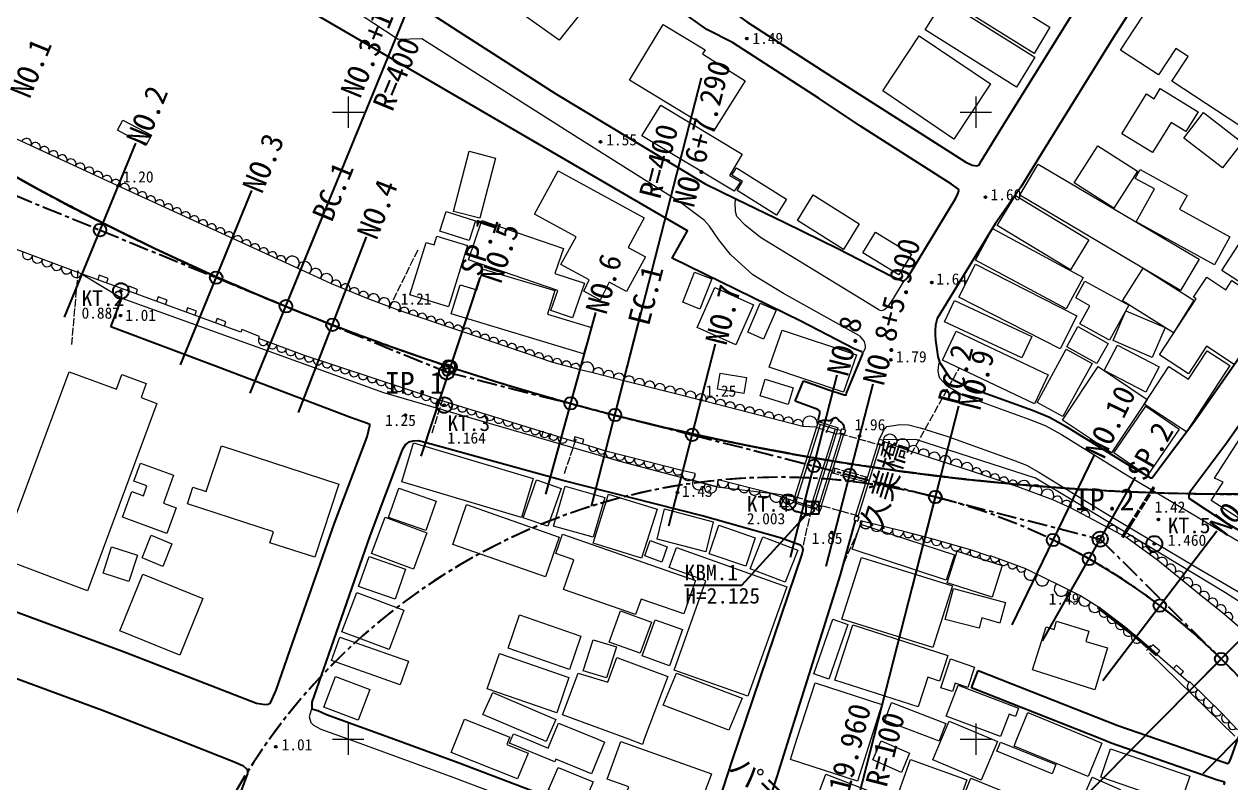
# Model space of a CAD drawing. Header units: metres. Extents: x -18 to 909, y -213 to 1219.
# Drawn here: x 188.3 to 380.6, y 373 to 494 of the extents above; entities that cross this region are included whole.
import ezdxf
from ezdxf.enums import TextEntityAlignment as Align

# ---------------------------------------------------------------- set-up
doc = ezdxf.new("R2010")
doc.units = ezdxf.units.M
doc.linetypes.add('CENTER', pattern=[5.08, 3.175, -0.635, 0.635, -0.635])
doc.linetypes.add('DASHED', pattern=[1.524, 1.27, -0.254])
for name, color, linetype in [('D-STR', 7, 'Continuous'), ('D-STR-HTXT', 7, 'Continuous'), ('S-SUV', 7, 'Continuous'), ('S-SUV-BMK', 7, 'Continuous'), ('S-SUV-CELN', 7, 'Continuous'), ('S-SUV-HICN', 7, 'Continuous'), ('S-SUV-HTXT', 7, 'Continuous'), ('S-SUV-SRVR', 7, 'Continuous'), ('S-SUV-STR', 7, 'Continuous'), ('S-SUV-TTL', 7, 'Continuous'), ('V-nasSTD', 7, 'Continuous')]:
    doc.layers.add(name, color=color, linetype=linetype)
doc.styles.add('JP', font='msgothic.ttc')

msp = doc.modelspace()

# ---------------------------------------------------------------- hatches: boundary and pattern name
at = {"layer": 'V-nasSTD', "true_color": 0xff0000, "transparency": 33554521}
msp.add_hatch(color=7, dxfattribs=at).paths.add_polyline_path([(368.82, 393.54), (368.69, 393.39), (368.69, 393.39), (365.43, 396.21), (365.43, 396.21), (359.43, 400.9), (359.43, 400.9), (359.55, 401.06), (359.55, 401.06), (365.56, 396.36), (365.56, 396.36), (368.82, 393.54)])

# ---------------------------------------------------------------- linework, layer by layer
at = {"layer": 'D-STR', "lineweight": 25, "true_color": 0xff0000}
for points in [[(359.43, 400.9), (359.55, 401.06)], [(359.43, 400.9), (365.43, 396.21), (368.69, 393.39)], [(359.46, 400.94), (365.46, 396.25), (368.72, 393.43)], [(359.55, 401.06), (365.56, 396.36), (368.82, 393.54)], [(368.69, 393.39), (368.82, 393.54)]]:
    msp.add_lwpolyline(points, dxfattribs=at)
at = {"layer": 'S-SUV', "lineweight": 25, "true_color": 0xffffff}
for p, q in [((230.06, 449.04), (251.76, 502.02)), ((282.5, 431.69), (296.26, 485.46)), ((333.52, 418.63), (319.33, 363.17)), ((379.1, 392.8), (337.58, 350.88))]:
    msp.add_line(p, q, dxfattribs=at)
at = {"layer": 'S-SUV', "linetype": 'DASHED', "lineweight": 13, "true_color": 0x0000ff}
for p, q in [((246.52, 448.7), (251.11, 458.05)), ((196.92, 454.73), (195.89, 442.93)), ((329.68, 425.43), (337.4, 439.23)), ((255.08, 434.37), (253.24, 428.58)), ((316.15, 428.94), (317.52, 431.51)), ((271.05, 429.13), (270.76, 428.17)), ((272.26, 428.74), (271.97, 427.78)), ((276.27, 427.84), (274.34, 422.17)), ((364.46, 414.21), (368.3, 420.29)), ((364.59, 414.13), (368.43, 420.2)), ((364.72, 414.05), (368.55, 420.12)), ((314.14, 418.14), (312.37, 410.57)), ((321.93, 414.84), (318.93, 408.04)), ((363.38, 412.21), (364.59, 414.13))]:
    msp.add_line(p, q, dxfattribs=at)
at = {"layer": 'S-SUV', "lineweight": 13, "true_color": 0x0000ff}
for p, q in [((196.92, 454.73), (196.85, 454.54)), ((196.92, 454.73), (196.95, 454.53)), ((246.52, 448.7), (246.56, 448.9)), ((246.52, 448.7), (246.65, 448.86)), ((255.08, 434.37), (254.97, 434.19)), ((255.08, 434.37), (255.06, 434.16)), ((271.05, 429.13), (270.95, 428.95)), ((271.05, 429.13), (271.04, 428.92)), ((316.15, 428.94), (316.2, 429.14)), ((316.15, 428.94), (316.29, 429.09)), ((272.26, 428.74), (272.15, 428.56)), ((272.26, 428.74), (272.25, 428.53)), ((276.27, 427.84), (276.16, 427.66)), ((276.27, 427.84), (276.25, 427.63)), ((329.68, 425.43), (329.74, 425.63)), ((329.68, 425.43), (329.82, 425.58)), ((314.14, 418.14), (314.04, 417.95)), ((314.14, 418.14), (314.14, 417.93)), ((321.93, 414.84), (321.8, 414.68)), ((321.93, 414.84), (321.89, 414.64)), ((363.26, 412.29), (364.46, 414.21)), ((363.51, 412.13), (364.72, 414.05)), ((363.38, 412.21), (363.45, 412.41)), ((363.38, 412.21), (363.53, 412.35)), ((367.87, 394.88), (367.21, 394.13)), ((367.87, 394.88), (367.7, 394.76)), ((367.87, 394.88), (367.77, 394.7))]:
    msp.add_line(p, q, dxfattribs=at)
at = {"layer": 'S-SUV', "lineweight": 13, "true_color": 0xffffff}
for p, q in [((200.32, 453.97), (200.06, 453.26)), ((201.73, 453.45), (200.32, 453.97)), ((201.47, 452.74), (201.73, 453.45)), ((205.02, 452.24), (204.76, 451.54)), ((206.42, 451.73), (205.02, 452.24)), ((206.17, 451.02), (206.42, 451.73)), ((209.71, 450.52), (209.45, 449.82)), ((211.12, 450), (209.71, 450.52)), ((210.86, 449.3), (211.12, 450)), ((214.4, 448.8), (214.14, 448.09)), ((215.81, 448.28), (214.4, 448.8)), ((215.55, 447.58), (215.81, 448.28)), ((219.1, 447.08), (218.84, 446.37)), ((220.51, 446.56), (219.1, 447.08)), ((220.25, 445.85), (220.51, 446.56)), ((310.91, 417.81), (314.94, 430.64)), ((313.76, 417.17), (317.62, 429.48)), ((314.07, 416.81), (318.09, 429.65)), ((314.94, 430.64), (318.09, 429.65)), ((318.41, 428.82), (318.63, 429.49)), ((319.27, 429.28), (318.63, 429.49)), ((319.05, 428.62), (319.27, 429.28)), ((278.35, 426.76), (274.89, 427.77)), ((276.11, 428.2), (275.9, 427.48)), ((277.55, 427.77), (276.11, 428.2)), ((277.34, 427.05), (277.55, 427.77)), ((314.97, 417.22), (318.58, 428.77)), ((315.35, 417.1), (318.96, 428.65)), ((317.82, 428.69), (318.3, 428.75)), ((319.05, 428.62), (318.41, 428.82)), ((320.85, 415.62), (324.45, 427.13)), ((321.23, 415.49), (324.83, 427.01)), ((324.62, 427.81), (324.41, 427.14)), ((325.07, 426.94), (324.41, 427.14)), ((325.28, 427.61), (324.62, 427.81)), ((325.07, 426.94), (325.28, 427.61)), ((310.91, 417.81), (314.07, 416.81)), ((314.76, 417.29), (314.54, 416.63)), ((314.54, 416.63), (315.22, 416.4)), ((314.76, 417.29), (315.44, 417.07)), ((315.22, 416.4), (315.44, 417.07)), ((320.79, 415.64), (320.56, 414.97)), ((320.79, 415.64), (321.41, 415.43)), ((321.18, 414.77), (321.41, 415.43)), ((355.14, 416.92), (364.06, 412.15)), ((320.56, 414.97), (321.18, 414.77)), ((368.2, 395.08), (367.7, 394.51)), ((369.33, 394.09), (368.2, 395.08)), ((368.84, 393.53), (369.33, 394.09)), ((371.97, 391.79), (371.47, 391.23)), ((373.1, 390.81), (371.97, 391.79)), ((372.61, 390.24), (373.1, 390.81)), ((379.19, 384.14), (374.09, 389.14)), ((381.69, 381.52), (379.19, 384.14))]:
    msp.add_line(p, q, dxfattribs=at)
at = {"layer": 'S-SUV', "linetype": 'CENTER', "lineweight": 25, "true_color": 0xffffff}
for p, q in [((230.06, 449.04), (255.68, 438.55)), ((255.68, 438.55), (282.5, 431.69)), ((333.52, 418.63), (359.82, 411.9)), ((359.82, 411.9), (379.1, 392.8))]:
    msp.add_line(p, q, dxfattribs=at)
at = {"layer": 'S-SUV', "linetype": 'DASHED', "lineweight": 13, "true_color": 0xffffff}
for p, q in [((322.81, 421.74), (317.24, 423.25)), ((322.6, 420.97), (317.03, 422.48)), ((321.25, 415.62), (314.7, 417.4))]:
    msp.add_line(p, q, dxfattribs=at)
at = {"layer": 'S-SUV', "lineweight": 13, "true_color": 0xffffff}
for points in [[(321.45, 444.31), (309.37, 451.09), (304.45, 454.05), (300.91, 457.27), (299.05, 459.65), (297.57, 461.79), (296.73, 462.75), (295.72, 463.51), (292.94, 465.58), (276.59, 475.87), (251.74, 491.7), (247.97, 491.58), (242.04, 495.46), (240.55, 498.62), (216.96, 510.84), (210.12, 514.42), (188.18, 527.11)], [(169.29, 483.99), (173.91, 481.82), (185.15, 476.62), (205.06, 467.45), (229.97, 456.01), (233.83, 454.27), (237.28, 452.67), (243.13, 450.28), (248.19, 448.35), (258.18, 445.02), (272.52, 440.11), (276.93, 438.95), (278.96, 438.48), (283.9, 437.18), (296.99, 433.93), (312.43, 429.91), (314.65, 429.81)], [(324.55, 448.48), (305.67, 459.99), (303.25, 461.95), (301.94, 463.34), (301.73, 464.17), (301.67, 465.6), (301.75, 466.18)], [(197.46, 454.22), (183.51, 459.44), (182.36, 459.72), (167.47, 465.31)], [(225.72, 443.87), (225.85, 444.22), (223.01, 445.31), (222.86, 444.9), (197.46, 454.22)], [(197.46, 454.22), (203.92, 450.35), (245.61, 435.28), (283.29, 424.35), (294.98, 421.26), (298.71, 420.22), (307.28, 419.23), (310.98, 418.04)], [(324.55, 448.48), (324.91, 448.34), (325.35, 448.46), (326.05, 449.02), (326.87, 450.25), (328.57, 453.11)], [(321.45, 444.31), (321.97, 443.76), (322.23, 443.43), (322.38, 442.65), (322.38, 442.29), (321.98, 441.6)], [(274.89, 427.77), (254.57, 434.09), (233.04, 441.17), (225.72, 443.87)], [(334.24, 440.1), (334.04, 439.75), (333.94, 438.79), (334.05, 438.12), (334.24, 437.61), (335.26, 436.48), (337.92, 434.87)], [(337.92, 434.87), (348.47, 431.05), (351.08, 430.02), (353.63, 428.58), (364.04, 422.16), (378.94, 413.31), (388.04, 408.03), (404.37, 397.86), (413.76, 392.33), (431.22, 381.79), (434.21, 380)], [(311.37, 417.92), (315.23, 430.23)], [(314.85, 430.35), (318, 429.36)], [(318.02, 429.38), (318.51, 429.29)], [(324.62, 427.81), (325.06, 428.71), (325.27, 429.21), (325.83, 429.85), (326.92, 430.01), (327.88, 430.18), (329.28, 430.12), (331.13, 429.67), (335.54, 428.29)], [(325.24, 427.55), (329.17, 426.1), (332.49, 424.96), (339.4, 422.74), (346.64, 420.29), (352.24, 418.24), (355.14, 416.92)], [(386.56, 394.21), (383.63, 400.88), (379.78, 403.37), (364.47, 412.6), (355.71, 417.91), (349.49, 421.64), (330.42, 427.77), (325.3, 427.75)], [(335.54, 428.29), (345.99, 424.5), (348.06, 423.68), (350.06, 422.56), (360.39, 416.19), (375.37, 407.29), (384.53, 401.97)], [(295.29, 422.37), (293.34, 422.78), (281.02, 425.93), (278.35, 426.76)], [(298.92, 421.35), (298.74, 420.23), (294.99, 421.28), (295.29, 422.37)], [(311.16, 418.62), (307.27, 419.26), (298.92, 421.35)], [(310.98, 418.04), (314.14, 417.05)], [(314.36, 417.69), (314.7, 417.4)], [(314.13, 417.02), (314.56, 416.84)], [(366.35, 395.69), (363.79, 397.86), (359.86, 400.86), (356.67, 402.87), (352.85, 404.79), (351.65, 405.36), (347.99, 407.15), (342.36, 409.27), (342.3, 409.14), (339.15, 410.22), (332.98, 411.98), (328.51, 413.12), (321.62, 414.84)], [(364.06, 412.15), (368.93, 408.59), (375.62, 403.16), (379.63, 399.95), (386.41, 394.03)], [(374.09, 389.14), (373.96, 389.06), (366.35, 395.69)], [(367.67, 393.79), (381.29, 380.48)], [(234.17, 385), (233.79, 383.59), (234.02, 382.67), (234.47, 382.27), (235.64, 381.62)], [(235.64, 381.62), (240.07, 380)], [(240.07, 380), (256.65, 373.93), (271, 368.52), (289.28, 361.79)], [(240.07, 380), (240.07, 380)]]:
    msp.add_lwpolyline(points, dxfattribs=at)
at = {"layer": 'S-SUV', "lineweight": 25, "true_color": 0x00ffff}
for points in [[(194.75, 447.3), (206.12, 475.06)], [(213.26, 439.72), (224.63, 467.48)], [(224.37, 435.16), (235.74, 462.93)], [(232.07, 432.1), (242.89, 460.08)], [(251.61, 425.11), (261.01, 453.6)], [(271.47, 419.1), (279.43, 448.02)], [(278.78, 417.16), (286.21, 446.22)], [(291.09, 414.01), (298.53, 443.07)], [(310.47, 409.05), (317.9, 438.11)], [(316.18, 407.59), (323.62, 436.65)], [(329.84, 404.09), (337.29, 433.15)], [(345.77, 398.26), (358.85, 425.26)], [(350.64, 395.7), (365.43, 421.8)], [(360.23, 389.37), (378.41, 413.24)], [(368.55, 382.14), (389.66, 403.46)], [(376.24, 374.52), (397.35, 395.84)]]:
    msp.add_lwpolyline(points, dxfattribs=at)
at = {"layer": 'S-SUV', "linetype": 'DASHED', "lineweight": 13, "true_color": 0xffffff}
for points in [[(314.64, 429.69), (317.82, 428.69)], [(318.3, 428.75), (325.06, 426.84)], [(311.17, 418.72), (314.36, 417.69)]]:
    msp.add_lwpolyline(points, dxfattribs=at)
at = {"layer": 'S-SUV', "lineweight": 13, "true_color": 0xffffff}
for centre, radius, start, end in [((188.72, 475.02), 0.784, 332.8061, 157.7163), ((190.14, 474.36), 0.784, 332.8061, 157.7163), ((191.56, 473.71), 0.784, 332.8061, 157.7163), ((192.99, 473.05), 0.784, 332.8061, 157.7163), ((194.41, 472.39), 0.784, 332.8061, 157.7163), ((195.83, 471.74), 0.784, 332.8061, 157.7163), ((197.25, 471.08), 0.784, 332.8061, 157.7163), ((198.67, 470.43), 0.784, 332.8061, 157.7163), ((200.1, 469.77), 0.784, 332.8061, 157.7163), ((201.52, 469.12), 0.784, 332.8061, 157.7163), ((202.94, 468.46), 0.784, 332.8061, 157.7163), ((204.36, 467.81), 0.784, 332.8061, 157.7163), ((205.75, 467.14), 0.761, 334.4649, 156.1954), ((207.14, 466.51), 0.761, 334.4649, 156.1954), ((208.52, 465.87), 0.761, 334.4649, 156.1954), ((209.91, 465.24), 0.761, 334.4649, 156.1954), ((211.29, 464.6), 0.761, 334.4649, 156.1954), ((212.67, 463.96), 0.761, 334.4649, 156.1954), ((214.06, 463.33), 0.761, 334.4649, 156.1954), ((215.44, 462.69), 0.761, 334.4649, 156.1954), ((216.83, 462.06), 0.761, 334.4649, 156.1954), ((218.21, 461.42), 0.761, 334.4649, 156.1954), ((219.59, 460.79), 0.761, 334.4649, 156.1954), ((220.98, 460.15), 0.761, 334.4649, 156.1954), ((222.36, 459.52), 0.761, 334.4649, 156.1954), ((223.74, 458.88), 0.761, 334.4649, 156.1954), ((188.91, 457.33), 0.831, 153.8609, 345.0549), ((225.13, 458.24), 0.761, 334.4649, 156.1954), ((226.51, 457.61), 0.761, 334.4649, 156.1954), ((227.9, 456.97), 0.761, 334.4649, 156.1954), ((190.46, 456.75), 0.831, 153.8609, 345.0549), ((192.01, 456.17), 0.831, 153.8609, 345.0549), ((193.55, 455.59), 0.831, 153.8609, 345.0549), ((229.28, 456.34), 0.761, 334.4649, 156.1954), ((231.09, 455.91), 1.12, 316.2965, 175.1445), ((233.02, 455.04), 1.12, 316.2965, 175.1445), ((195.1, 455.01), 0.831, 153.8609, 345.0549), ((196.65, 454.43), 0.831, 153.8609, 345.0549), ((234.79, 454.07), 0.976, 321.7171, 168.5388), ((236.51, 453.27), 0.976, 321.7171, 168.5388), ((238.02, 452.41), 0.791, 334.8056, 160.7192), ((239.49, 451.81), 0.791, 334.8056, 160.7192), ((240.95, 451.21), 0.791, 334.8056, 160.7192), ((242.41, 450.61), 0.791, 334.8056, 160.7192), ((244.03, 450.11), 0.918, 328.5708, 169.6732), ((245.72, 449.47), 0.918, 328.5708, 169.6732), ((247.4, 448.83), 0.918, 328.5708, 169.6732), ((248.9, 448.11), 0.752, 341.3995, 161.765), ((250.33, 447.64), 0.752, 341.3995, 161.765), ((251.76, 447.16), 0.752, 341.3995, 161.765), ((253.18, 446.69), 0.752, 341.3995, 161.765), ((254.61, 446.21), 0.752, 341.3995, 161.765), ((256.04, 445.73), 0.752, 341.3995, 161.765), ((257.47, 445.26), 0.752, 341.3995, 161.765), ((258.9, 444.78), 0.758, 340.5106, 161.6773), ((260.33, 444.29), 0.758, 340.5106, 161.6773), ((261.77, 443.8), 0.758, 340.5106, 161.6773), ((226.44, 443.57), 0.781, 157.4416, 342.0493), ((227.9, 443.03), 0.781, 157.4416, 342.0493), ((229.37, 442.49), 0.781, 157.4416, 342.0493), ((263.2, 443.31), 0.758, 340.5106, 161.6773), ((264.63, 442.82), 0.758, 340.5106, 161.6773), ((266.07, 442.33), 0.758, 340.5106, 161.6773), ((267.5, 441.83), 0.758, 340.5106, 161.6773), ((230.83, 441.95), 0.781, 157.4416, 342.0493), ((232.3, 441.41), 0.781, 157.4416, 342.0493), ((233.76, 440.92), 0.755, 161.3834, 342.2072), ((235.19, 440.45), 0.755, 161.3834, 342.2072), ((268.93, 441.34), 0.758, 340.5106, 161.6773), ((270.37, 440.85), 0.758, 340.5106, 161.6773), ((271.8, 440.36), 0.758, 340.5106, 161.6773), ((273.26, 439.93), 0.761, 344.4322, 166.1445), ((236.63, 439.98), 0.755, 161.3834, 342.2072), ((238.06, 439.51), 0.755, 161.3834, 342.2072), ((239.5, 439.04), 0.755, 161.3834, 342.2072), ((240.93, 438.56), 0.755, 161.3834, 342.2072), ((274.73, 439.54), 0.761, 344.4322, 166.1445), ((276.2, 439.15), 0.761, 344.4322, 166.1445), ((278.03, 439.05), 1.1, 328.5662, 185.4445), ((279.81, 438.37), 0.858, 337.9463, 172.425), ((281.46, 437.93), 0.858, 337.9463, 172.425), ((242.37, 438.09), 0.755, 161.3834, 342.2072), ((243.81, 437.62), 0.755, 161.3834, 342.2072), ((245.24, 437.15), 0.755, 161.3834, 342.2072), ((246.68, 436.68), 0.755, 161.3834, 342.2072), ((283.1, 437.5), 0.858, 337.9463, 172.425), ((284.74, 437.07), 0.848, 339.3971, 172.7139), ((286.38, 436.66), 0.848, 339.3971, 172.7139), ((288.01, 436.26), 0.848, 339.3971, 172.7139), ((289.65, 435.85), 0.848, 339.3971, 172.7139), ((248.11, 436.2), 0.755, 161.3834, 342.2072), ((249.55, 435.73), 0.755, 161.3834, 342.2072), ((250.98, 435.26), 0.755, 161.3834, 342.2072), ((252.42, 434.79), 0.755, 161.3834, 342.2072), ((291.28, 435.44), 0.848, 339.3971, 172.7139), ((292.92, 435.04), 0.848, 339.3971, 172.7139), ((294.56, 434.63), 0.848, 339.3971, 172.7139), ((296.19, 434.22), 0.848, 339.3971, 172.7139), ((253.85, 434.32), 0.755, 161.3834, 342.2072), ((255.29, 433.85), 0.76, 161.9787, 343.5031), ((256.75, 433.4), 0.76, 161.9787, 343.5031), ((258.2, 432.95), 0.76, 161.9787, 343.5031), ((259.65, 432.5), 0.76, 161.9787, 343.5031), ((297.77, 433.77), 0.799, 341.8811, 168.9561), ((299.31, 433.37), 0.799, 341.8811, 168.9561), ((300.86, 432.97), 0.799, 341.8811, 168.9561), ((302.4, 432.57), 0.799, 341.8811, 168.9561), ((303.95, 432.17), 0.799, 341.8811, 168.9561), ((261.1, 432.05), 0.76, 161.9787, 343.5031), ((262.55, 431.59), 0.76, 161.9787, 343.5031), ((264, 431.14), 0.76, 161.9787, 343.5031), ((265.46, 430.69), 0.76, 161.9787, 343.5031), ((305.49, 431.76), 0.799, 341.8811, 168.9561), ((307.03, 431.36), 0.799, 341.8811, 168.9561), ((308.58, 430.96), 0.799, 341.8811, 168.9561), ((310.12, 430.56), 0.799, 341.8811, 168.9561), ((311.67, 430.16), 0.799, 341.8811, 168.9561), ((313.56, 430.31), 1.2, 335.2734, 199.5332), ((266.91, 430.24), 0.76, 161.9787, 343.5031), ((268.36, 429.79), 0.76, 161.9787, 343.5031), ((269.81, 429.34), 0.76, 161.9787, 343.5031), ((271.26, 428.89), 0.76, 161.9787, 343.5031), ((272.71, 428.44), 0.76, 161.9787, 343.5031), ((274.17, 427.99), 0.76, 161.9787, 343.5031), ((326.35, 427.52), 1.11, 320.9191, 178.446), ((328.31, 426.79), 1.11, 320.9191, 178.446), ((279.03, 426.6), 0.701, 166.7868, 338.7788), ((280.37, 426.18), 0.701, 166.7868, 338.7788), ((281.78, 425.69), 0.796, 162.3593, 348.9538), ((283.32, 425.3), 0.796, 162.3593, 348.9538), ((284.86, 424.9), 0.796, 162.3593, 348.9538), ((330.04, 425.94), 0.887, 332.1867, 169.9092), ((331.7, 425.37), 0.887, 332.1867, 169.9092), ((333.4, 424.85), 0.924, 331.3594, 173.0834), ((335.13, 424.29), 0.924, 331.3594, 173.0834), ((286.4, 424.51), 0.796, 162.3593, 348.9538), ((287.94, 424.12), 0.796, 162.3593, 348.9538), ((289.48, 423.72), 0.796, 162.3593, 348.9538), ((291.02, 423.33), 0.796, 162.3593, 348.9538), ((292.56, 422.93), 0.796, 162.3593, 348.9538), ((336.86, 423.74), 0.924, 331.3594, 173.0834), ((338.59, 423.18), 0.924, 331.3594, 173.0834), ((340.13, 422.51), 0.765, 340.2011, 162.4267), ((294.26, 422.29), 1.04, 151.7082, 4.3153), ((295.86, 420.77), 1.01, 149.5979, 359.0575), ((299.72, 421.02), 0.869, 158.0998, 353.8374), ((341.58, 422.02), 0.765, 340.2011, 162.4267), ((343.03, 421.53), 0.765, 340.2011, 162.4267), ((344.47, 421.04), 0.765, 340.2011, 162.4267), ((345.92, 420.55), 0.765, 340.2011, 162.4267), ((347.67, 420.21), 1.03, 323.9999, 175.8171), ((297.73, 420.25), 1.01, 149.5979, 359.0575), ((301.39, 420.6), 0.869, 158.0998, 353.8374), ((303.06, 420.19), 0.869, 158.0998, 353.8374), ((304.73, 419.77), 0.869, 158.0998, 353.8374), ((306.4, 419.35), 0.869, 158.0998, 353.8374), ((308.2, 418.83), 1.02, 155.1492, 6.2343), ((349.54, 419.53), 1.03, 323.9999, 175.8171), ((351.41, 418.85), 1.03, 323.9999, 175.8171), ((310.15, 418.51), 1.02, 155.1492, 6.2343), ((352.99, 417.96), 0.799, 332.05, 159.0472), ((354.44, 417.3), 0.799, 332.05, 159.0472), ((357.4, 415.72), 0.75, 331.8225, 151.8225), ((322.45, 414.48), 0.901, 156.3176, 355.5747), ((324.17, 414.05), 0.901, 156.3176, 355.5747), ((325.89, 413.62), 0.901, 156.3176, 355.5747), ((327.62, 413.19), 0.901, 156.3176, 355.5747), ((361.8, 413.35), 0.75, 331.8225, 151.8225), ((329.25, 412.91), 0.768, 164.3582, 347.1051), ((330.74, 412.53), 0.768, 164.3582, 347.1051), ((332.23, 412.15), 0.768, 164.3582, 347.1051), ((333.74, 411.71), 0.803, 160.2155, 347.8323), ((335.28, 411.27), 0.803, 160.2155, 347.8323), ((364.67, 411.71), 0.755, 323.4758, 144.1889), ((365.89, 410.82), 0.755, 323.4758, 144.1889), ((336.82, 410.83), 0.803, 160.2155, 347.8323), ((338.36, 410.39), 0.803, 160.2155, 347.8323), ((339.91, 409.87), 0.837, 155.2164, 347.1519), ((341.48, 409.33), 0.837, 155.2164, 347.1519), ((367.1, 409.93), 0.755, 323.4758, 144.1889), ((368.32, 409.04), 0.755, 323.4758, 144.1889), ((343.06, 409), 0.752, 159.2465, 339.5768), ((344.47, 408.47), 0.752, 159.2465, 339.5768), ((345.87, 407.94), 0.752, 159.2465, 339.5768), ((369.67, 408.14), 0.87, 313.0114, 148.8506), ((371.01, 407.05), 0.87, 313.0114, 148.8506), ((347.28, 407.41), 0.752, 159.2465, 339.5768), ((348.76, 406.42), 1.07, 136.7115, 351.2028), ((350.59, 405.53), 1.07, 136.7115, 351.2028), ((372.35, 405.96), 0.87, 313.0114, 148.8506), ((353.64, 403.96), 1.14, 133.4645, 353.2135), ((373.69, 404.88), 0.87, 313.0114, 148.8506), ((375.02, 403.79), 0.87, 313.0114, 148.8506), ((355.55, 403.01), 1.14, 133.4645, 353.2135), ((357.36, 402.19), 0.967, 134.8264, 340.7536), ((376.36, 402.71), 0.864, 313.8044, 148.9491), ((377.7, 401.64), 0.864, 313.8044, 148.9491), ((358.95, 401.18), 0.967, 134.8264, 340.7536), ((360.47, 400.3), 0.827, 137.2749, 327.8992), ((379.03, 400.57), 0.864, 313.8044, 148.9491), ((380.2, 399.46), 0.75, 318.843, 138.8594), ((361.78, 399.3), 0.827, 137.2749, 327.8992), ((363.08, 398.3), 0.827, 137.2749, 327.8992), ((364.36, 397.25), 0.844, 133.3467, 326.1766), ((365.65, 396.16), 0.844, 133.3467, 326.1766), ((374.61, 388.41), 0.908, 125.5658, 325.5898), ((375.89, 387.15), 0.908, 125.5658, 325.5898), ((377.17, 385.9), 0.908, 125.5658, 325.5898), ((378.45, 384.65), 0.908, 125.5658, 325.5898), ((379.92, 383.37), 0.75, 133.6886, 313.6886), ((380.96, 382.29), 0.75, 133.6886, 313.6886)]:
    msp.add_arc(centre, radius, start, end, dxfattribs=at)
at = {"layer": 'S-SUV', "linetype": 'DASHED', "lineweight": 13, "true_color": 0xffffff}
for centre, start, end in [((317.14, 422.87), 254.7909, 74.7909), ((322.7, 421.36), 74.7904, 254.7912)]:
    msp.add_arc(centre, 0.4, start, end, dxfattribs=at)
at = {"layer": 'S-SUV-BMK', "lineweight": 25, "true_color": 0xffffff}
for centre, radius in [((200.44, 461.18), 1), ((218.94, 453.6), 1), ((230.06, 449.04), 1), ((237.48, 446.09), 1), ((255.98, 439.46), 1), ((255.68, 438.55), 1.2), ((255.68, 438.55), 0.6), ((256.31, 439.35), 1), ((275.45, 433.56), 1), ((282.5, 431.69), 1), ((294.81, 428.54), 1), ((314.19, 423.58), 1), ((319.9, 422.12), 1), ((333.52, 418.63), 1), ((333.56, 418.62), 1), ((352.31, 411.76), 1), ((359.82, 411.9), 1.2), ((359.82, 411.9), 0.6), ((358.03, 408.75), 1), ((369.32, 401.31), 1), ((379.1, 392.8), 1)]:
    msp.add_circle(centre, radius, dxfattribs=at)
at = {"layer": 'S-SUV-BMK', "true_color": 0xffffff}
for p in [(200.44, 461.18), (218.94, 453.6), (230.06, 449.04), (237.48, 446.09), (255.68, 438.55), (255.98, 439.46), (256.31, 439.35), (275.45, 433.56), (282.5, 431.69), (294.81, 428.54), (314.19, 423.58), (319.9, 422.12), (333.52, 418.63), (333.56, 418.62), (352.31, 411.76), (359.82, 411.9), (358.03, 408.75), (369.32, 401.31), (379.1, 392.8)]:
    msp.add_point(p, dxfattribs=at)
at = {"layer": 'S-SUV-CELN', "linetype": 'CENTER', "lineweight": 25, "true_color": 0xffffff}
for p, q in [((181.93, 468.76), (200.44, 461.18)), ((200.44, 461.18), (218.94, 453.6)), ((218.94, 453.6), (230.06, 449.04)), ((282.5, 431.69), (294.81, 428.54)), ((294.81, 428.54), (314.19, 423.58)), ((314.19, 423.58), (319.9, 422.12)), ((319.9, 422.12), (333.52, 418.63)), ((379.1, 392.8), (384.1, 387.85))]:
    msp.add_line(p, q, dxfattribs=at)
for points in [[(369.32, 401.31), (369.15, 401.44), (368.98, 401.57), (368.81, 401.69), (368.64, 401.82), (368.46, 401.95), (368.29, 402.08), (368.12, 402.21), (367.95, 402.34), (367.77, 402.46), (367.6, 402.59), (367.43, 402.72), (367.25, 402.84), (367.08, 402.97), (366.9, 403.09), (366.73, 403.22), (366.55, 403.34), (366.38, 403.47), (366.2, 403.59), (366.03, 403.71), (365.85, 403.83), (365.67, 403.96), (365.5, 404.08), (365.32, 404.2), (365.14, 404.32), (364.96, 404.44), (364.79, 404.56), (364.61, 404.68), (364.43, 404.8), (364.25, 404.92), (364.07, 405.04), (363.89, 405.16), (363.71, 405.28), (363.54, 405.4), (363.36, 405.52), (363.18, 405.63), (363, 405.75), (362.81, 405.87), (362.63, 405.98), (362.45, 406.1), (362.27, 406.21), (362.09, 406.33), (361.91, 406.44), (361.73, 406.56), (361.54, 406.67), (361.36, 406.78), (361.18, 406.9), (360.99, 407.01), (360.81, 407.12), (360.63, 407.23), (360.44, 407.34), (360.26, 407.45), (360.08, 407.56), (359.89, 407.67), (359.71, 407.78), (359.52, 407.89), (359.34, 408), (359.15, 408.11), (358.97, 408.22), (358.78, 408.33), (358.59, 408.43), (358.41, 408.54), (358.22, 408.65), (358.03, 408.75), (357.94, 408.8), (357.86, 408.86), (357.77, 408.91), (357.68, 408.96), (357.59, 409.01), (357.5, 409.06), (357.41, 409.11), (357.32, 409.16), (357.23, 409.21), (357.14, 409.26), (357.05, 409.3), (356.96, 409.35), (356.87, 409.4), (356.78, 409.45), (356.69, 409.5), (356.6, 409.55), (356.51, 409.6), (356.42, 409.65), (356.33, 409.7), (356.24, 409.75), (356.15, 409.8), (356.06, 409.84), (355.97, 409.89), (355.88, 409.94), (355.79, 409.99), (355.7, 410.04), (355.61, 410.09), (355.51, 410.13), (355.42, 410.18), (355.33, 410.23), (355.24, 410.28), (355.15, 410.33), (355.06, 410.37), (354.97, 410.42), (354.88, 410.47), (354.79, 410.52), (354.7, 410.56), (354.61, 410.61), (354.51, 410.66), (354.42, 410.7), (354.33, 410.75), (354.24, 410.8), (354.15, 410.84), (354.06, 410.89), (353.97, 410.94), (353.87, 410.98), (353.78, 411.03), (353.69, 411.08), (353.6, 411.12), (353.51, 411.17), (353.42, 411.21), (353.32, 411.26), (353.23, 411.31), (353.14, 411.35), (353.05, 411.4), (352.96, 411.44), (352.86, 411.49), (352.77, 411.53), (352.68, 411.58), (352.59, 411.62), (352.5, 411.67), (352.4, 411.71), (352.31, 411.76)], [(379.1, 392.8), (378.96, 392.95), (378.81, 393.09), (378.66, 393.23), (378.52, 393.38), (378.37, 393.52), (378.22, 393.66), (378.07, 393.81), (377.92, 393.95), (377.77, 394.09), (377.63, 394.23), (377.48, 394.38), (377.33, 394.52), (377.18, 394.66), (377.03, 394.8), (376.88, 394.94), (376.72, 395.08), (376.57, 395.22), (376.42, 395.36), (376.27, 395.5), (376.12, 395.64), (375.97, 395.78), (375.81, 395.91), (375.66, 396.05), (375.51, 396.19), (375.35, 396.33), (375.2, 396.46), (375.05, 396.6), (374.89, 396.74), (374.74, 396.87), (374.58, 397.01), (374.43, 397.14), (374.27, 397.28), (374.12, 397.41), (373.96, 397.55), (373.81, 397.68), (373.65, 397.82), (373.49, 397.95), (373.34, 398.08), (373.18, 398.22), (373.02, 398.35), (372.86, 398.48), (372.7, 398.61), (372.55, 398.74), (372.39, 398.88), (372.23, 399.01), (372.07, 399.14), (371.91, 399.27), (371.75, 399.4), (371.59, 399.53), (371.43, 399.66), (371.27, 399.78), (371.11, 399.91), (370.95, 400.04), (370.79, 400.17), (370.62, 400.3), (370.46, 400.42), (370.3, 400.55), (370.14, 400.68), (369.98, 400.8), (369.81, 400.93), (369.65, 401.06), (369.49, 401.18), (369.32, 401.31)]]:
    msp.add_lwpolyline(points, dxfattribs=at)
for centre, radius, start, end in [((381.66, 819.2), 400, 248.8722, 247.7276), ((381.66, 819.2), 400, 251.6868, 248.8722), ((381.66, 819.2), 400, 251.7369, 251.6868), ((381.66, 819.2), 400, 254.6017, 251.7369), ((381.66, 819.2), 400, 255.646, 254.6017), ((308.73, 321.75), 100, 75.646, 75.6231), ((308.73, 321.75), 100, 75.6231, 64.1639)]:
    msp.add_arc(centre, radius, start, end, dxfattribs=at)
at = {"layer": 'S-SUV-HICN', "lineweight": 25, "true_color": 0xff0000}
for points in [[(314.85, 430.29), (314.84, 430.36), (314.84, 430.39), (314.85, 430.44), (314.86, 430.51), (314.86, 430.56), (314.9, 430.61), (314.93, 430.66), (314.97, 430.65), (315.02, 430.67), (315.41, 430.79), (315.64, 430.85), (316.05, 430.87), (316.93, 430.91), (317.62, 431.3), (318.3, 430.73), (318.74, 430.37), (318.91, 430), (319.06, 429.47)], [(314.36, 416.92), (314.18, 416.49), (314.02, 416.14), (313.57, 415.93), (313.1, 415.72), (312.75, 415.9), (312.26, 416.05), (311.6, 416.24), (311.15, 416.35), (310.72, 416.88), (310.34, 417.34), (310.26, 417.7), (310.16, 418.3)]]:
    msp.add_spline(points, degree=3, dxfattribs=at)
at = {"layer": 'S-SUV-SRVR', "lineweight": 25, "true_color": 0x808080}
msp.add_line((202.18, 445.77), (203.92, 450.35), dxfattribs=at)
at = {"layer": 'S-SUV-SRVR', "lineweight": 25, "true_color": 0x00ff00}
msp.add_line((312.84, 415.67), (311.98, 415.1), dxfattribs=at)
at = {"layer": 'S-SUV-SRVR', "lineweight": 25, "true_color": 0x808080}
for points in [[(217.97, 553.75), (224.55, 549.83), (241.58, 538.49), (259.71, 525.94), (269.3, 519.99), (269.68, 518.69), (279.69, 512.64), (279.74, 511.5), (292.64, 502.2), (299.82, 497.02), (303.5, 494.39), (317.15, 485.54), (323.76, 481.36), (338.4, 472.02)], [(336.14, 468.48), (321.62, 477.75), (315.03, 482.14), (301.23, 491.09), (297.14, 493.17), (288.63, 499.29), (275.17, 509), (274.83, 509.74), (265.41, 515.42), (264.24, 516.36), (256.87, 521.82), (238.74, 534.37), (221.89, 545.6), (215.41, 549.45)], [(340.87, 472.15), (344.44, 477.95), (355.53, 495.8), (368.77, 516.55), (374.48, 526.37)], [(320.62, 442.27), (312.12, 446.65), (291.63, 456.73), (294.05, 461.04), (274.62, 472.4), (251.62, 485.75), (230.41, 498.18), (214.84, 507.06), (208.92, 510.49), (186.18, 523.65)], [(380.87, 522.44), (375.17, 512.64), (361.89, 491.82), (350.87, 474.09), (347.15, 468.05), (343.08, 462.17), (333.86, 447.11), (333.58, 446.02)], [(240.53, 504.03), (242.01, 503), (257.52, 492.9), (273.08, 482.9), (296.85, 468.55), (301.75, 466.18)], [(369.15, 423.1), (375, 430.91), (388.32, 449.95), (399.65, 467.54), (408.2, 480.17), (421.03, 498.5)], [(338.4, 472.02), (339.42, 471.54), (340.16, 471.44), (340.53, 471.56), (340.87, 472.15)], [(336.8, 466.27), (337.16, 466.97), (337.31, 467.42), (337.26, 467.72), (336.14, 468.48)], [(301.75, 466.18), (309.69, 462.33), (318, 458.24), (326.57, 453.83)], [(329.12, 453.56), (336.8, 466.27)], [(404.81, 464.11), (393.46, 446.49), (380.02, 427.27), (374.11, 419.38)], [(326.57, 453.83), (328.31, 453.11), (328.57, 453.11)], [(328.57, 453.11), (328.83, 453.3), (329.12, 453.56)], [(240.36, 431.32), (219.24, 439.31), (202.18, 445.77)], [(333.58, 446.02), (333.54, 445.19), (333.5, 444.48), (333.57, 443.65), (333.7, 442.91), (333.97, 441.03), (334.24, 440.1)], [(319.42, 435.19), (321.94, 441.36)], [(321.98, 441.6), (321.83, 441.76), (320.62, 442.27)], [(321.94, 441.36), (321.98, 441.6)], [(334.24, 440.1), (335.87, 437.61), (338.43, 436.28)], [(311.22, 433.88), (312.54, 437.15)], [(312.54, 437.15), (316.42, 435.79)], [(316.42, 435.79), (319.04, 434.9), (319.33, 434.93), (319.42, 435.19)], [(338.43, 436.28), (349.02, 432.45), (351.72, 431.37), (354.39, 429.88), (364.79, 423.46)], [(314.82, 432.6), (311.22, 433.88)], [(242.99, 428.23), (243.41, 430.01), (243.41, 430.16), (243.08, 430.37), (240.36, 431.32)], [(314.89, 430.85), (315.16, 431.96), (315.15, 432.3), (314.82, 432.6)], [(228.53, 387.85), (230.75, 394.27), (237.8, 414.46), (242.99, 428.23)], [(253.22, 427.07), (251.97, 427.37), (251.17, 427.59), (250.27, 427.55), (249.57, 427.39), (249.09, 427.02), (248.61, 426.12)], [(308.81, 412.13), (296.41, 415.63), (274.17, 421.25), (253.22, 427.07)], [(248.61, 426.12), (243.44, 412.42), (236.41, 392.28), (234.2, 385.89)], [(364.79, 423.46), (367.89, 421.66), (368.1, 421.67), (369.15, 423.1)], [(374.11, 419.38), (373.93, 418.81), (373.93, 418.63), (373.96, 418.42), (379.74, 414.59)], [(320.8, 414.9), (318.4, 406.23)], [(379.74, 414.59), (388.8, 409.32), (405.13, 399.16), (414.54, 393.61), (431.84, 383.17), (437.13, 380)], [(312.32, 409.53), (312.51, 410.24), (312.39, 410.63), (312.05, 410.97), (308.81, 412.13)], [(161.01, 410.15), (173.98, 405.14), (204.43, 393.91), (225.36, 385.73)], [(302.35, 380), (312.32, 409.53)], [(318.4, 406.23), (310.14, 380)], [(212.56, 380), (200.84, 384.58), (170.41, 395.8), (163.17, 398.6), (160.63, 398.67), (158.68, 398.24), (157.79, 397.38), (156.75, 396.22), (150.79, 380)], [(339.3, 388.19), (340.4, 390.98)], [(340.4, 390.98), (362.61, 382.2), (368.93, 380)], [(225.36, 385.73), (226.75, 385.56), (227.24, 385.59), (227.58, 385.8), (228.53, 387.85)], [(360.02, 380), (339.3, 388.19)], [(234.2, 385.89), (234.17, 385)], [(234.17, 385), (234.36, 384.79), (235.14, 384.56), (236.5, 383.97)], [(236.5, 383.97), (247.34, 380)], [(221.72, 376.42), (212.56, 380)], [(212.56, 380), (212.56, 380)], [(247.34, 380), (257.53, 376.27), (271.93, 370.84), (290.14, 364.13)], [(247.34, 380), (247.34, 380)], [(310.14, 380), (308.32, 374.23), (303.71, 360.06), (299.07, 344.65), (291.98, 322.03), (282.11, 293.45), (276.87, 276.25), (274.27, 268.48)], [(296.55, 362.31), (301.2, 376.58), (302.35, 380)], [(302.35, 380), (302.35, 380)], [(310.14, 380), (310.14, 380)], [(378.36, 373.54), (361.56, 379.39), (360.02, 380)], [(360.02, 380), (360.02, 380)], [(368.93, 380), (379.35, 376.38)], [(368.93, 380), (368.93, 380)], [(379.35, 376.38), (380.09, 376.12), (380.35, 376.31), (380.68, 377.05), (381.52, 379.42), (381.92, 380.43)], [(222.26, 369.83), (223.99, 374.55), (223.99, 374.94), (223.78, 375.27), (223.31, 375.69), (221.72, 376.42)], [(379.53, 372.76), (379.69, 373.06), (379.61, 373.14), (378.36, 373.54)]]:
    msp.add_lwpolyline(points, dxfattribs=at)
at = {"layer": 'S-SUV-SRVR', "lineweight": 25, "true_color": 0x00ff00}
for points in [[(312.97, 417.91), (314.97, 417.91)], [(312.97, 415.91), (312.97, 417.91)], [(314.97, 417.91), (314.97, 415.91)], [(312.84, 415.67), (302.65, 404.5), (293.6, 404.5)], [(314.97, 415.91), (312.97, 415.91)]]:
    msp.add_lwpolyline(points, dxfattribs=at)
at = {"layer": 'S-SUV-SRVR', "lineweight": 25, "true_color": 0x808080}
for centre in [(303.51, 491.71), (280.2, 475.25), (203.33, 468.24), (341.52, 466.42), (332.98, 452.83), (248.19, 448.35), (203.69, 447.54), (326.48, 440.5), (296.24, 434.14), (249.09, 431.67), (321.49, 428.32), (292.45, 419.33), (369.09, 415.03), (317.04, 412.97), (354.89, 403.21), (228.44, 378.81)]:
    msp.add_circle(centre, 0.15, dxfattribs=at)
at = {"layer": 'S-SUV-SRVR', "lineweight": 25, "true_color": 0x00ff00}
for centre, radius in [((203.76, 451.48), 1.25), ((203.76, 451.48), 0.15), ((255.29, 433.29), 1.25), ((255.29, 433.29), 0.15), ((310.08, 417.8), 1.25), ((310.08, 417.8), 0.15), ((313.97, 416.91), 0.15), ((368.45, 411.15), 1.25), ((368.45, 411.15), 0.15)]:
    msp.add_circle(centre, radius, dxfattribs=at)
at = {"layer": 'S-SUV-STR', "lineweight": 13, "true_color": 0x808080}
for points in [[(383.79, 476.7), (371.23, 484.9), (373.83, 488.88), (371.88, 490.15), (369.12, 485.93), (363.08, 489.87), (367.73, 497), (366.19, 498.01), (369.7, 503.38), (371.12, 502.46), (375.05, 508.48), (383.58, 502.9), (386.98, 508.1), (392.61, 504.42), (391.64, 502.94), (393, 502.05), (387.53, 493.67), (390.83, 491.51), (386.53, 484.93), (384.09, 486.52), (383.39, 485.45), (387.67, 482.74), (383.79, 476.7)], [(273.61, 491.46), (266.82, 496.29), (271.11, 502.32), (277.52, 497.75), (276.84, 496.79), (277.48, 496.29), (273.61, 491.46)], [(349.29, 489.35), (337.36, 496.76), (339.85, 500.96), (351.78, 493.55), (349.29, 489.35)], [(346.48, 483.97), (331.94, 493.11), (334.89, 497.88), (349.43, 488.74), (346.48, 483.97)], [(298.18, 476.98), (284.8, 485.08), (290.18, 493.97), (296.86, 489.91), (296.46, 489.29), (303.25, 484.99), (298.18, 476.98)], [(336.52, 475.68), (325.16, 483.38), (330.99, 492.18), (342.36, 484.48), (336.52, 475.68)], [(373.49, 476.89), (371.13, 478.36), (368.14, 473.53), (363.26, 476.54), (367.18, 482.88), (368.4, 482.13), (369.4, 483.75), (375.43, 480.02), (373.49, 476.89)], [(301.5, 467.37), (286.76, 476.22), (289.8, 481.11), (302.79, 473.3), (300.75, 469.9), (302.5, 468.85), (301.5, 467.37)], [(379.34, 471.1), (373.14, 475.86), (376.26, 479.92), (382.46, 475.15), (379.34, 471.1)], [(207.74, 474.66), (203.22, 477.09), (204.09, 478.72), (208.62, 476.29), (207.74, 474.66)], [(260.95, 463.06), (256.76, 464.16), (259.27, 473.76), (263.46, 472.66), (260.95, 463.06)], [(362.02, 464.69), (355.7, 468.71), (359.44, 474.59), (365.76, 470.58), (362.02, 464.69)], [(372.64, 451.57), (346.99, 466.76), (349.92, 471.71), (375.57, 456.52), (372.64, 451.57)], [(280.14, 450.03), (277.53, 451.45), (278.37, 453.24), (273.89, 455.67), (276.3, 460.1), (269.67, 463.7), (273.42, 470.61), (287.16, 463.14), (284.61, 458.43), (287.35, 456.94), (284.33, 451.39), (281.56, 452.89), (280.14, 450.03)], [(308.26, 463.54), (301.98, 467.52), (302.81, 468.91), (301.13, 469.95), (301.86, 471.11), (309.82, 466.11), (308.26, 463.54)], [(378.02, 455.66), (365.57, 462.52), (368.46, 467.75), (365.42, 469.43), (366.2, 470.83), (373.66, 466.72), (372.44, 464.51), (380.46, 460.09), (378.02, 455.66)], [(318.92, 458.1), (311.61, 462.72), (314.1, 466.79), (321.41, 462.17), (318.92, 458.1)], [(355.1, 454.83), (343.43, 461.91), (346.34, 466.7), (358, 459.62), (355.1, 454.83)], [(259.26, 459.53), (254.58, 461.03), (255.59, 464.16), (260.27, 462.65), (259.26, 459.53)], [(275.74, 447.21), (272.27, 448.34), (273.37, 451.55), (259.14, 456.45), (261.3, 462.73), (274.29, 458.27), (272.91, 454.27), (277.63, 452.71), (275.74, 447.21)], [(255.95, 448.92), (249.78, 450.87), (252.42, 459.22), (253.66, 458.82), (254.1, 460.23), (258.97, 458.73), (255.95, 448.92)], [(327.74, 454.06), (321.99, 457.57), (324, 460.87), (329.75, 457.36), (327.74, 454.06)], [(354.42, 448.61), (339.95, 456.39), (342.66, 461.42), (357.13, 453.64), (354.42, 448.61)], [(387.76, 449.19), (379.2, 454.72), (383.14, 460.81), (391.69, 455.28), (387.76, 449.19)], [(277.47, 441.45), (256.39, 447.83), (257.81, 452.44), (260.48, 451.63), (261.49, 454.97), (272.89, 451.53), (271.75, 447.77), (278.77, 445.65), (277.47, 441.45)], [(296.03, 448.58), (293.31, 449.67), (295.19, 454.48), (297.91, 453.39), (296.03, 448.58)], [(353.45, 442.27), (337.29, 450.47), (339.96, 455.74), (356.12, 447.53), (353.45, 442.27)], [(371.48, 444.81), (363.38, 449.92), (366.65, 455.1), (374.75, 449.99), (371.48, 444.81)], [(301.76, 442.89), (295.59, 445.67), (298.42, 452.05), (304.58, 449.26), (301.76, 442.89)], [(361.31, 443.62), (356.58, 446.22), (358.18, 449.13), (355.92, 450.37), (357.4, 453.05), (364.39, 449.2), (361.31, 443.62)], [(374.7, 450.49), (376.8, 453.69), (379.84, 451.67), (380.81, 453.14), (387.19, 448.96), (381.17, 439.76), (376.76, 442.68), (373.9, 438.26), (369.26, 441.3), (375.11, 450.22), (374.7, 450.49)], [(306.16, 443.79), (303.65, 444.88), (305.65, 449.52), (308.16, 448.44), (306.16, 443.79)], [(347.34, 440.79), (335, 446.53), (336.58, 449.94), (348.92, 444.19), (347.34, 440.79)], [(368.13, 440.89), (361.87, 443.58), (363.91, 448.32), (370.17, 445.63), (368.13, 440.89)], [(318.94, 435.34), (307.08, 439.31), (309.15, 445.25), (321.01, 441.28), (318.94, 435.34)], [(349.33, 433.49), (334.68, 440.44), (336.87, 445.05), (351.52, 438.1), (349.33, 433.49)], [(359.31, 439.92), (354.48, 442.59), (356.25, 445.8), (361.08, 443.12), (359.31, 439.92)], [(367.08, 435.32), (360.47, 438.78), (362.6, 442.85), (369.21, 439.39), (367.08, 435.32)], [(353.89, 431.44), (349.76, 433.71), (354.42, 442.2), (358.56, 439.92), (353.89, 431.44)], [(373.55, 429.04), (366.84, 433.45), (370.77, 439.44), (373.89, 437.4), (376.87, 441.95), (380.47, 439.59), (373.55, 429.04)], [(198.43, 403.69), (184.51, 408.91), (195.52, 438.6), (203.05, 435.8), (203.92, 438.14), (207.8, 436.7), (206.98, 434.5), (209.5, 433.52), (198.43, 403.69)], [(361.62, 425.66), (353.8, 430.86), (359.49, 439.41), (367.31, 434.19), (361.62, 425.66)], [(303.02, 435.12), (298.81, 435.81), (299.24, 438.37), (303.45, 437.68), (303.02, 435.12)], [(310.12, 433.4), (305.61, 434.77), (306.41, 437.41), (310.92, 436.04), (310.12, 433.4)], [(382.99, 414.55), (377.52, 418.07), (379.41, 420.98), (378.04, 421.61), (386.96, 435.49), (391.25, 432.99), (383, 420.17), (385.56, 418.52), (382.99, 414.55)], [(367.33, 422.02), (362, 425.65), (367.08, 433.1), (372.4, 429.46), (367.33, 422.02)], [(267.59, 415.34), (248.52, 421.05), (250.41, 427.27), (269.48, 421.55), (267.59, 415.34)], [(234.66, 409.05), (227.51, 411.32), (228.08, 413.06), (214.36, 417.56), (215.23, 420.19), (217.36, 419.48), (219.77, 426.79), (238.5, 420.67), (234.66, 409.05)], [(211.07, 412.79), (204, 415.4), (205.51, 419.5), (207.34, 418.82), (207.92, 420.41), (205.84, 421.15), (206.87, 424.01), (212.15, 422.1), (210.53, 417.65), (212.57, 416.92), (211.07, 412.79)], [(271.79, 413.97), (267.86, 415.33), (269.98, 421.34), (273.9, 419.98), (271.79, 413.97)], [(252.38, 413.29), (246.41, 415.37), (248.05, 420.04), (254.01, 417.96), (252.38, 413.29)], [(279.03, 412.23), (272.71, 413.98), (274.54, 420.33), (280.86, 418.57), (279.03, 412.23)], [(271.41, 405.89), (256.66, 411.06), (258.84, 417.41), (273.59, 412.24), (271.41, 405.89)], [(286.75, 408.85), (279.02, 411.26), (281.47, 419.09), (289.2, 416.68), (286.75, 408.85)], [(250.37, 407.12), (243.72, 409.62), (245.9, 415.4), (252.54, 412.9), (250.37, 407.12)], [(296.97, 409.86), (289.2, 411.92), (290.39, 416.76), (298.16, 414.69), (296.97, 409.86)], [(303.34, 407.58), (297.53, 409.59), (299.04, 414.11), (304.86, 412.1), (303.34, 407.58)], [(335.29, 405.34), (320.29, 410.29), (321.62, 414.32), (336.62, 409.38), (335.29, 405.34)], [(210.44, 407.55), (207.16, 408.92), (208.61, 412.52), (211.89, 411.15), (210.44, 407.55)], [(285.79, 399.87), (274.28, 403.87), (275.93, 408.61), (273.06, 409.61), (274.13, 412.68), (295.33, 405.31), (293.48, 399.98), (286.66, 402.36), (285.79, 399.87)], [(289.97, 408.22), (287.24, 409.23), (288.11, 411.68), (290.84, 410.67), (289.97, 408.22)], [(309.63, 405.03), (304.03, 407.17), (306.06, 412.3), (311.66, 410.15), (309.63, 405.03)], [(205.05, 405.16), (200.92, 406.48), (202.25, 410.67), (206.39, 409.36), (205.05, 405.16)], [(303.67, 386.85), (291.93, 391.03), (297, 405.28), (291.15, 407.37), (292.29, 410.59), (309.89, 404.32), (303.67, 386.85)], [(342.6, 402.67), (335.45, 404.94), (337.04, 409.97), (344.2, 407.7), (342.6, 402.67)], [(247.48, 402.33), (241.65, 404.35), (243.3, 409.14), (249.13, 407.13), (247.48, 402.33)], [(333.15, 394.64), (318.66, 399.16), (321.79, 408.98), (336.27, 404.46), (333.15, 394.64)], [(213.16, 393.39), (203.57, 397.27), (207.24, 406.34), (216.83, 402.46), (213.16, 393.39)], [(340.51, 397.69), (335.11, 399.1), (336.42, 404.03), (344.75, 401.8), (343.85, 398.53), (340.96, 399.34), (340.51, 397.69)], [(246.49, 394.32), (238.99, 397.13), (241.34, 403.39), (248.83, 400.59), (246.49, 394.32)], [(286.5, 393.7), (281.56, 395.49), (283.36, 400.45), (288.3, 398.66), (286.5, 393.7)], [(275.24, 391.11), (265.49, 394.52), (267.29, 399.84), (277.04, 396.42), (275.24, 391.11)], [(291.18, 391.73), (286.82, 393.31), (288.9, 399.06), (293.26, 397.48), (291.18, 391.73)], [(316.56, 389.57), (314.17, 390.41), (317.22, 399.14), (319.61, 398.3), (316.56, 389.57)], [(330.8, 385.15), (317.55, 389.44), (320.4, 398.24), (335.55, 393.34), (334.23, 389.26), (332.33, 389.88), (330.8, 385.15)], [(358.97, 387.89), (349.01, 391.07), (351.2, 397.93), (352.47, 397.52), (352.86, 398.81), (358.03, 397.25), (357.53, 395.61), (360.99, 394.57), (358.97, 387.89)], [(248.28, 388.7), (237.33, 392.58), (238.66, 396.3), (249.61, 392.43), (248.28, 388.7)], [(281.13, 389.78), (277.45, 390.89), (279.04, 395.83), (282.72, 394.72), (281.13, 389.78)], [(273.21, 384.2), (262.11, 388.03), (264.07, 393.69), (275.16, 389.86), (273.21, 384.2)], [(284.69, 380), (274.14, 383.91), (276.63, 390.55), (281.34, 389.11), (282.79, 393.01), (290.9, 389.98), (287.17, 380), (287.17, 380)], [(338.74, 388.24), (336.69, 388.92), (336.3, 387.62), (334.45, 388.21), (335.95, 392.8), (339.81, 391.48), (338.74, 388.24)], [(300.64, 381.44), (290.19, 385.43), (292.31, 390.56), (302.75, 386.57), (300.64, 381.44)], [(241.55, 383.04), (236.08, 385.12), (237.95, 390.02), (243.42, 387.93), (241.55, 383.04)], [(311.5, 380), (314.38, 388.97), (325.04, 385.52), (323.27, 380), (323.27, 380)], [(343.91, 380.44), (335.27, 383.69), (337.19, 388.63), (346.83, 384.94), (346.31, 383.63), (345.33, 384.02), (343.91, 380.44)], [(270.68, 380), (261.46, 383.95), (263.02, 387.46), (273.07, 383.16), (271.67, 380), (271.67, 380)], [(333.34, 380), (325.48, 383.01), (326.57, 385.84), (335.22, 382.53), (334.26, 380)], [(257.22, 380), (258.51, 383.22), (265.74, 380.35), (265.6, 380), (265.6, 380)], [(334.54, 380), (335.75, 382.87), (342.61, 380), (342.61, 380)], [(346.55, 380), (348.29, 384.24), (358.61, 380), (358.61, 380)], [(265.95, 380), (266.31, 380.88), (268.44, 380)], [(272.44, 380), (272.44, 380), (273.51, 382.59), (279.77, 380), (279.77, 380)], [(265.6, 380), (265.27, 379.17), (268.67, 377.79), (266.97, 373.68), (256.37, 377.88), (257.22, 380)], [(257.22, 380), (257.22, 380)], [(279.77, 380), (280.83, 379.56), (278.74, 374.49), (273.09, 376.81), (272.92, 376.4), (265.7, 379.39), (265.95, 380)], [(265.95, 380), (265.95, 380)], [(268.44, 380), (268.44, 380), (271.85, 378.59), (272.44, 380)], [(270.68, 380), (270.68, 380)], [(271.67, 380), (271.52, 379.64), (270.68, 380)], [(294.44, 365.22), (283.4, 369.14), (284.72, 372.39), (281.26, 373.62), (283.41, 379.65), (297.9, 374.48), (294.44, 365.22)], [(287.17, 380), (286.87, 379.19), (284.69, 380)], [(284.69, 380), (284.69, 380)], [(323.27, 380), (321.13, 373.33), (310.47, 376.78), (311.5, 380)], [(311.5, 380), (311.5, 380)], [(328.14, 374.72), (323.59, 376.7), (324.91, 379.73), (329.45, 377.76), (328.14, 374.72)], [(342.61, 380), (343.44, 379.65), (340.86, 373.5), (333.17, 376.72), (334.54, 380)], [(333.34, 380), (333.34, 380)], [(334.26, 380), (334.26, 380), (334.14, 379.7), (333.34, 380)], [(334.54, 380), (334.54, 380)], [(352.18, 374.49), (343.37, 378.09), (343.96, 379.56), (352.77, 375.97), (352.18, 374.49)], [(358.61, 380), (360.11, 379.38), (357.92, 374.06), (346.1, 378.91), (346.55, 380)], [(346.55, 380), (346.55, 380)], [(372.58, 369.61), (359.92, 373.98), (361.47, 378.49), (374.13, 374.11), (372.58, 369.61)], [(277.5, 369.62), (271.89, 371.91), (273.43, 375.5), (279.03, 373.21), (277.5, 369.62)], [(336.76, 368.46), (327.78, 371.7), (329.6, 376.75), (338.58, 373.51), (336.76, 368.46)], [(321.69, 367.75), (314.63, 370.44), (316.08, 374.41), (323.13, 371.71), (321.69, 367.75)], [(352.85, 361.92), (340.71, 366.82), (341.27, 368.21), (337.54, 369.71), (339.2, 373.8), (355.06, 367.39), (352.85, 361.92)], [(359.44, 364.02), (355.02, 365.94), (358.57, 373.93), (362.99, 372.01), (359.44, 364.02)]]:
    msp.add_lwpolyline(points, dxfattribs=at)
at = {"layer": 'S-SUV-TTL', "lineweight": 13, "true_color": 0xffffff}
for p, q in [((240, 482.5), (240, 477.5)), ((340, 482.5), (340, 477.5)), ((237.5, 480), (242.5, 480)), ((337.5, 480), (342.5, 480)), ((240, 382.5), (240, 377.5)), ((340, 382.5), (340, 377.5)), ((237.5, 380), (242.5, 380)), ((337.5, 380), (342.5, 380))]:
    msp.add_line(p, q, dxfattribs=at)
at = {"layer": 'V-nasSTD', "lineweight": 13, "true_color": 0xff0000}
for points in [[(359.43, 400.9), (359.55, 401.06)], [(365.43, 396.21), (359.43, 400.9)], [(359.55, 401.06), (365.56, 396.36)], [(368.69, 393.39), (365.43, 396.21)], [(365.56, 396.36), (368.82, 393.54)], [(368.82, 393.54), (368.69, 393.39)]]:
    msp.add_lwpolyline(points, dxfattribs=at)

# ---------------------------------------------------------------- texts
at = {"layer": 'D-STR-HTXT', "true_color": 0xff0000, "style": 'JP'}
msp.add_text('パラペット護岸-1', height=3.5, rotation=315.2741, dxfattribs=at).set_placement((313.27, 361.07), align=Align.BOTTOM_CENTER)
at = {"layer": 'S-SUV-HTXT', "true_color": 0xffffff, "style": 'JP'}
for s, rotation, p in [('NO.3+12.009', 67.7276, (242.86, 481.62)), ('R=400', 75.646, (290.69, 465.72))]:
    msp.add_text(s, height=3.5, rotation=rotation, dxfattribs=at).set_placement(p, align=Align.BOTTOM_LEFT)
for s, rotation, p in [('NO.1', 67.7276, (187.61, 482.64)), ('NO.2', 67.7276, (206.12, 475.06)), ('NO.3', 67.7276, (224.63, 467.48)), ('BC.1', 67.7276, (235.74, 462.93)), ('NO.4', 68.8722, (242.89, 460.08)), ('SP.1', 71.6868, (259.35, 454.14)), ('NO.5', 71.7369, (262.67, 453.05)), ('NO.8+5.900', 75.646, (323.62, 436.65)), ('NO.6', 74.6017, (279.43, 448.02)), ('EC.1', 75.646, (286.21, 446.22)), ('NO.7', 75.646, (298.53, 443.07)), ('NO.8', 75.646, (317.9, 438.11)), ('BC.2', 75.646, (335.59, 433.59)), ('NO.9', 75.6231, (338.98, 432.72)), ('NO.10', 64.1639, (358.85, 425.26)), ('SP.2', 60.4601, (365.43, 421.8)), ('NO.11', 52.7051, (378.41, 413.24))]:
    msp.add_text(s, height=3.5, rotation=rotation, dxfattribs=at).set_placement(p, align=Align.MIDDLE_LEFT)
for s, rotation, p in [('R=400', 67.7276, (243.78, 481.24)), ('NO.6+7.290', 75.646, (291.66, 465.47))]:
    msp.add_text(s, height=3.5, rotation=rotation, dxfattribs=at).set_placement(p, align=Align.TOP_LEFT)
msp.add_text('IP.1', height=3.5, dxfattribs=at).set_placement((250.58, 438.58), align=Align.TOP_CENTER)
msp.add_text('久美橋', height=3.5, rotation=72.6135, dxfattribs=at).set_placement((325.42, 420.57), align=Align.MIDDLE_CENTER)
msp.add_text('IP.2', height=3.5, dxfattribs=at).set_placement((355.77, 415.44), align=Align.BOTTOM_LEFT)
msp.add_text('NO.8+19.960', height=3.5, rotation=75.646, dxfattribs=at).set_placement((324.36, 384.85), align=Align.BOTTOM_RIGHT)
msp.add_text('R=100', height=3.5, rotation=75.646, dxfattribs=at).set_placement((325.33, 384.6), align=Align.TOP_RIGHT)
at = {"layer": 'S-SUV-SRVR', "true_color": 0x808080, "style": 'JP'}
for s, p in [('1.49', (304.4, 490.31)), ('1.55', (281.11, 474.15)), ('1.20', (204.07, 468.23)), ('1.60', (342.35, 465.39)), ('1.64', (333.7, 451.95)), ('1.21', (248.36, 448.77)), ('1.01', (204.46, 446.17)), ('1.79', (327.27, 439.55)), ('1.25', (296.93, 434.08)), ('1.25', (245.87, 429.41)), ('1.96', (320.68, 428.72)), ('1.43', (293.17, 418.11)), ('1.42', (368.5, 415.59)), ('1.85', (313.85, 410.61)), ('1.49', (351.62, 400.92)), ('1.01', (229.38, 377.69))]:
    msp.add_text(s, height=1.8, dxfattribs=at).set_placement(p, align=Align.BOTTOM_LEFT)
at = {"layer": 'S-SUV-SRVR', "true_color": 0x00ff00, "style": 'JP'}
for s, height, p in [('KT.2', 2.5, (197.49, 448.32)), ('0.887', 1.8, (197.49, 446.52)), ('KT.3', 2.5, (255.8, 428.4)), ('1.164', 1.8, (255.8, 426.6)), ('KT.4', 2.5, (303.51, 415.53)), ('2.003', 1.8, (303.51, 413.73)), ('KT.5', 2.5, (370.6, 412.1)), ('1.460', 1.8, (370.6, 410.3)), ('KBM.1', 2.5, (293.6, 404.6))]:
    msp.add_text(s, height=height, dxfattribs=at).set_placement(p, align=Align.BOTTOM_LEFT)
msp.add_text('H=2.125', height=2.5, dxfattribs=at).set_placement((293.71, 402.89), align=Align.MIDDLE_LEFT)

doc.saveas('drawing.dxf')
